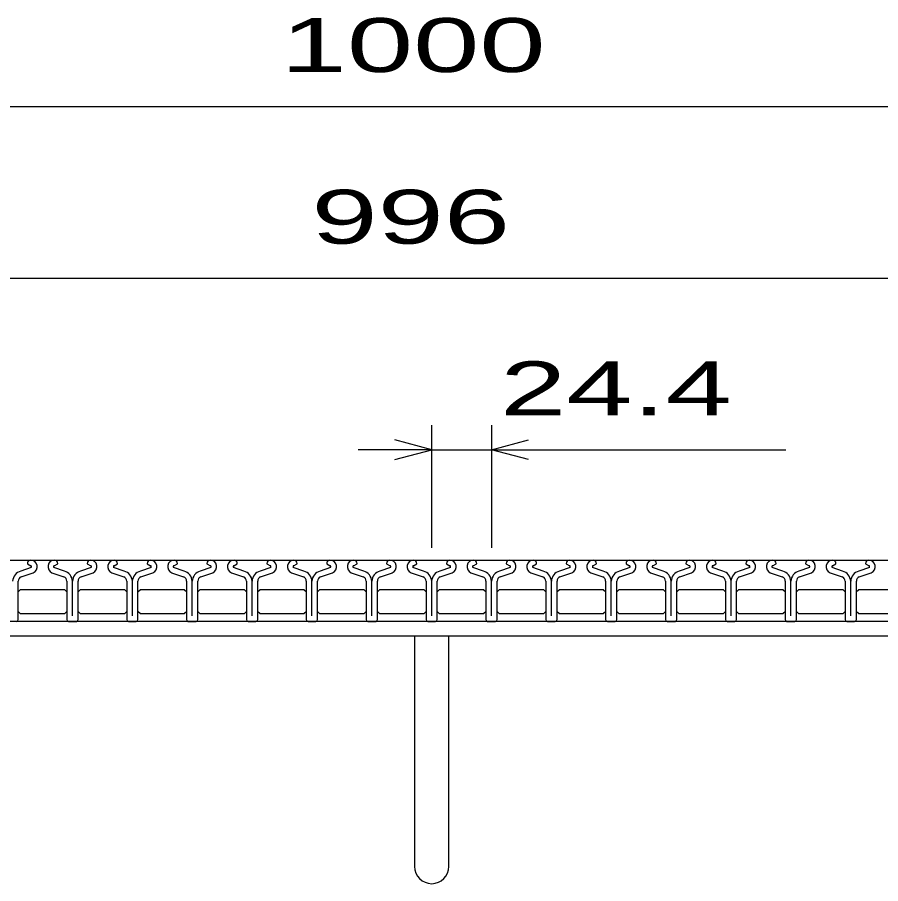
# Model space of a CAD drawing. Units: millimetres, scale not verified. Extents: x -1820 to 1731, y -1282 to 1054.
# Drawn here: x -1089.9 to -738, y -569 to -215.7 of the extents above; entities that cross this region are included whole.
import ezdxf
from ezdxf.enums import TextEntityAlignment as Align

# ---------------------------------------------------------------- set-up
doc = ezdxf.new("R2010")
doc.units = ezdxf.units.MM
doc.header["$LTSCALE"] = 10
for name, color, linetype, lineweight in [('16', 3, 'Continuous', 25), ('19', 6, 'Continuous', 25), ('22', 2, 'Continuous', 25)]:
    doc.layers.add(name, color=color, linetype=linetype, lineweight=lineweight)
doc.styles.add('ベクトル', font='')
doc.styles.get('ベクトル').set_extended_font_data('ベクトル')

msp = doc.modelspace()

# ---------------------------------------------------------------- linework, layer by layer
at = {"layer": '16'}
for p, q in [((-1419, -437), (-423, -437)), ((-1084.2, -440.01), (-1088.52, -441.53)), ((-1085.8, -438.38), (-1085.8, -438.61)), ((-1085.8, -438.61), (-1084.36, -439.31)), ((-1070.7, -441.53), (-1075.02, -440.01)), ((-1074.86, -439.31), (-1073.42, -438.61)), ((-1073.42, -438.61), (-1073.42, -438.38)), ((-1059.8, -440.01), (-1064.12, -441.53)), ((-1061.4, -438.38), (-1061.4, -438.61)), ((-1061.4, -438.61), (-1059.96, -439.31)), ((-1046.3, -441.53), (-1050.62, -440.01)), ((-1050.46, -439.31), (-1049.02, -438.61)), ((-1049.02, -438.61), (-1049.02, -438.38)), ((-1035.4, -440.01), (-1039.72, -441.53)), ((-1037, -438.38), (-1037, -438.61)), ((-1037, -438.61), (-1035.56, -439.31)), ((-1021.9, -441.53), (-1026.22, -440.01)), ((-1026.06, -439.31), (-1024.62, -438.61)), ((-1024.62, -438.61), (-1024.62, -438.38)), ((-1011, -440.01), (-1015.32, -441.53)), ((-1012.6, -438.38), (-1012.6, -438.61)), ((-1012.6, -438.61), (-1011.16, -439.31)), ((-997.5, -441.53), (-1001.82, -440.01)), ((-1001.66, -439.31), (-1000.22, -438.61)), ((-1000.22, -438.61), (-1000.22, -438.38)), ((-986.6, -440.01), (-990.92, -441.53)), ((-988.2, -438.38), (-988.2, -438.61)), ((-988.2, -438.61), (-986.76, -439.31)), ((-973.1, -441.53), (-977.42, -440.01)), ((-977.26, -439.31), (-975.82, -438.61)), ((-975.82, -438.61), (-975.82, -438.38)), ((-962.2, -440.01), (-966.52, -441.53)), ((-963.8, -438.38), (-963.8, -438.61)), ((-963.8, -438.61), (-962.36, -439.31)), ((-948.7, -441.53), (-953.02, -440.01)), ((-952.86, -439.31), (-951.42, -438.61)), ((-951.42, -438.61), (-951.42, -438.38)), ((-937.8, -440.01), (-942.12, -441.53)), ((-939.4, -438.38), (-939.4, -438.61)), ((-939.4, -438.61), (-937.96, -439.31)), ((-924.3, -441.53), (-928.62, -440.01)), ((-928.46, -439.31), (-927.02, -438.61)), ((-927.02, -438.61), (-927.02, -438.38)), ((-913.4, -440.01), (-917.72, -441.53)), ((-915, -438.38), (-915, -438.61)), ((-915, -438.61), (-913.56, -439.31)), ((-899.9, -441.53), (-904.22, -440.01)), ((-904.06, -439.31), (-902.62, -438.61)), ((-902.62, -438.61), (-902.62, -438.38)), ((-889, -440.01), (-893.32, -441.53)), ((-890.6, -438.38), (-890.6, -438.61)), ((-890.6, -438.61), (-889.16, -439.31)), ((-875.5, -441.53), (-879.82, -440.01)), ((-879.66, -439.31), (-878.22, -438.61)), ((-878.22, -438.61), (-878.22, -438.38)), ((-864.6, -440.01), (-868.92, -441.53)), ((-866.2, -438.38), (-866.2, -438.61)), ((-866.2, -438.61), (-864.76, -439.31)), ((-851.1, -441.53), (-855.42, -440.01)), ((-855.26, -439.31), (-853.82, -438.61)), ((-853.82, -438.61), (-853.82, -438.38)), ((-840.2, -440.01), (-844.52, -441.53)), ((-841.8, -438.38), (-841.8, -438.61)), ((-841.8, -438.61), (-840.36, -439.31)), ((-826.7, -441.53), (-831.02, -440.01)), ((-830.86, -439.31), (-829.42, -438.61)), ((-829.42, -438.61), (-829.42, -438.38)), ((-815.8, -440.01), (-820.12, -441.53)), ((-817.4, -438.38), (-817.4, -438.61)), ((-817.4, -438.61), (-815.96, -439.31)), ((-802.3, -441.53), (-806.62, -440.01)), ((-806.46, -439.31), (-805.02, -438.61)), ((-805.02, -438.61), (-805.02, -438.38)), ((-791.4, -440.01), (-795.72, -441.53)), ((-793, -438.38), (-793, -438.61)), ((-793, -438.61), (-791.56, -439.31)), ((-777.9, -441.53), (-782.22, -440.01)), ((-782.06, -439.31), (-780.62, -438.61)), ((-780.62, -438.61), (-780.62, -438.38)), ((-767, -440.01), (-771.32, -441.53)), ((-768.6, -438.38), (-768.6, -438.61)), ((-768.6, -438.61), (-767.16, -439.31)), ((-753.5, -441.53), (-757.82, -440.01)), ((-757.66, -439.31), (-756.22, -438.61)), ((-756.22, -438.61), (-756.22, -438.38)), ((-742.6, -440.01), (-746.92, -441.53)), ((-744.2, -438.38), (-744.2, -438.61)), ((-744.2, -438.61), (-742.76, -439.31)), ((-1088.31, -443.89), (-1083.44, -442.18)), ((-1075.78, -442.18), (-1070.91, -443.89)), ((-1063.91, -443.89), (-1059.04, -442.18)), ((-1051.38, -442.18), (-1046.51, -443.89)), ((-1039.51, -443.89), (-1034.64, -442.18)), ((-1026.98, -442.18), (-1022.11, -443.89)), ((-1015.11, -443.89), (-1010.24, -442.18)), ((-1002.58, -442.18), (-997.71, -443.89)), ((-990.71, -443.89), (-985.84, -442.18)), ((-978.18, -442.18), (-973.31, -443.89)), ((-966.31, -443.89), (-961.44, -442.18)), ((-953.78, -442.18), (-948.91, -443.89)), ((-941.91, -443.89), (-937.04, -442.18)), ((-929.38, -442.18), (-924.51, -443.89)), ((-917.51, -443.89), (-912.64, -442.18)), ((-904.98, -442.18), (-900.11, -443.89)), ((-893.11, -443.89), (-888.24, -442.18)), ((-880.58, -442.18), (-875.71, -443.89)), ((-868.71, -443.89), (-863.84, -442.18)), ((-856.18, -442.18), (-851.31, -443.89)), ((-844.31, -443.89), (-839.44, -442.18)), ((-831.78, -442.18), (-826.91, -443.89)), ((-819.91, -443.89), (-815.04, -442.18)), ((-807.38, -442.18), (-802.51, -443.89)), ((-795.51, -443.89), (-790.64, -442.18)), ((-782.98, -442.18), (-778.11, -443.89)), ((-771.11, -443.89), (-766.24, -442.18)), ((-758.58, -442.18), (-753.71, -443.89)), ((-746.71, -443.89), (-741.84, -442.18)), ((-1089.51, -461.31), (-1089.51, -445.59)), ((-1069.71, -445.59), (-1069.71, -461.31)), ((-1067.4, -459.71), (-1067.4, -445.64)), ((-1065.11, -461.31), (-1065.11, -445.59)), ((-1045.31, -445.59), (-1045.31, -461.31)), ((-1043, -459.71), (-1043, -445.64)), ((-1040.71, -461.31), (-1040.71, -445.59)), ((-1020.91, -445.59), (-1020.91, -461.31)), ((-1018.6, -459.71), (-1018.6, -445.64)), ((-1016.31, -461.31), (-1016.31, -445.59)), ((-996.51, -445.59), (-996.51, -461.31)), ((-994.2, -459.71), (-994.2, -445.64)), ((-991.91, -461.31), (-991.91, -445.59)), ((-972.11, -445.59), (-972.11, -461.31)), ((-969.8, -459.71), (-969.8, -445.64)), ((-967.51, -461.31), (-967.51, -445.59)), ((-947.71, -445.59), (-947.71, -461.31)), ((-945.4, -459.71), (-945.4, -445.64)), ((-943.11, -461.31), (-943.11, -445.59)), ((-923.31, -445.59), (-923.31, -461.31)), ((-921, -459.71), (-921, -445.64)), ((-918.71, -461.31), (-918.71, -445.59)), ((-898.91, -445.59), (-898.91, -461.31)), ((-896.6, -459.71), (-896.6, -445.64)), ((-894.31, -461.31), (-894.31, -445.59)), ((-874.51, -445.59), (-874.51, -461.31)), ((-872.2, -459.71), (-872.2, -445.64)), ((-869.91, -461.31), (-869.91, -445.59)), ((-850.11, -445.59), (-850.11, -461.31)), ((-847.8, -459.71), (-847.8, -445.64)), ((-845.51, -461.31), (-845.51, -445.59)), ((-825.71, -445.59), (-825.71, -461.31)), ((-823.4, -459.71), (-823.4, -445.64)), ((-821.11, -461.31), (-821.11, -445.59)), ((-801.31, -445.59), (-801.31, -461.31)), ((-799, -459.71), (-799, -445.64)), ((-796.71, -461.31), (-796.71, -445.59)), ((-776.91, -445.59), (-776.91, -461.31)), ((-774.6, -459.71), (-774.6, -445.64)), ((-772.31, -461.31), (-772.31, -445.59)), ((-752.51, -445.59), (-752.51, -461.31)), ((-750.2, -459.71), (-750.2, -445.64)), ((-747.91, -461.31), (-747.91, -445.59)), ((-1089.55, -450), (-1088.55, -449)), ((-1088.55, -449), (-1070.65, -449)), ((-1070.65, -449), (-1069.65, -450)), ((-1065.15, -450), (-1064.15, -449)), ((-1064.15, -449), (-1046.25, -449)), ((-1046.25, -449), (-1045.25, -450)), ((-1040.75, -450), (-1039.75, -449)), ((-1039.75, -449), (-1021.85, -449)), ((-1021.85, -449), (-1020.85, -450)), ((-1016.35, -450), (-1015.35, -449)), ((-1015.35, -449), (-997.45, -449)), ((-997.45, -449), (-996.45, -450)), ((-991.95, -450), (-990.95, -449)), ((-990.95, -449), (-973.05, -449)), ((-973.05, -449), (-972.05, -450)), ((-967.55, -450), (-966.55, -449)), ((-966.55, -449), (-948.65, -449)), ((-948.65, -449), (-947.65, -450)), ((-943.15, -450), (-942.15, -449)), ((-942.15, -449), (-924.25, -449)), ((-924.25, -449), (-923.25, -450)), ((-918.75, -450), (-917.75, -449)), ((-917.75, -449), (-899.85, -449)), ((-899.85, -449), (-898.85, -450)), ((-894.35, -450), (-893.35, -449)), ((-893.35, -449), (-875.45, -449)), ((-875.45, -449), (-874.45, -450)), ((-869.95, -450), (-868.95, -449)), ((-868.95, -449), (-851.05, -449)), ((-851.05, -449), (-850.05, -450)), ((-845.55, -450), (-844.55, -449)), ((-844.55, -449), (-826.65, -449)), ((-826.65, -449), (-825.65, -450)), ((-821.15, -450), (-820.15, -449)), ((-820.15, -449), (-802.25, -449)), ((-802.25, -449), (-801.25, -450)), ((-796.75, -450), (-795.75, -449)), ((-795.75, -449), (-777.85, -449)), ((-777.85, -449), (-776.85, -450)), ((-772.35, -450), (-771.35, -449)), ((-771.35, -449), (-753.45, -449)), ((-753.45, -449), (-752.45, -450)), ((-747.95, -450), (-746.95, -449)), ((-746.95, -449), (-729.05, -449)), ((-1088.55, -459), (-1089.55, -458)), ((-1070.65, -459), (-1088.55, -459)), ((-1069.65, -458), (-1070.65, -459)), ((-1064.15, -459), (-1065.15, -458)), ((-1046.25, -459), (-1064.15, -459)), ((-1045.25, -458), (-1046.25, -459)), ((-1039.75, -459), (-1040.75, -458)), ((-1021.85, -459), (-1039.75, -459)), ((-1020.85, -458), (-1021.85, -459)), ((-1015.35, -459), (-1016.35, -458)), ((-997.45, -459), (-1015.35, -459)), ((-996.45, -458), (-997.45, -459)), ((-990.95, -459), (-991.95, -458)), ((-973.05, -459), (-990.95, -459)), ((-972.05, -458), (-973.05, -459)), ((-966.55, -459), (-967.55, -458)), ((-948.65, -459), (-966.55, -459)), ((-947.65, -458), (-948.65, -459)), ((-942.15, -459), (-943.15, -458)), ((-924.25, -459), (-942.15, -459)), ((-923.25, -458), (-924.25, -459)), ((-917.75, -459), (-918.75, -458)), ((-899.85, -459), (-917.75, -459)), ((-898.85, -458), (-899.85, -459)), ((-893.35, -459), (-894.35, -458)), ((-875.45, -459), (-893.35, -459)), ((-874.45, -458), (-875.45, -459)), ((-868.95, -459), (-869.95, -458)), ((-851.05, -459), (-868.95, -459)), ((-850.05, -458), (-851.05, -459)), ((-844.55, -459), (-845.55, -458)), ((-826.65, -459), (-844.55, -459)), ((-825.65, -458), (-826.65, -459)), ((-820.15, -459), (-821.15, -458)), ((-802.25, -459), (-820.15, -459)), ((-801.25, -458), (-802.25, -459)), ((-795.75, -459), (-796.75, -458)), ((-777.85, -459), (-795.75, -459)), ((-776.85, -458), (-777.85, -459)), ((-771.35, -459), (-772.35, -458)), ((-753.45, -459), (-771.35, -459)), ((-752.45, -458), (-753.45, -459)), ((-746.95, -459), (-747.95, -458)), ((-729.05, -459), (-746.95, -459)), ((-1419, -462), (-423, -462)), ((-1069.01, -462.01), (-1065.81, -462.01)), ((-1044.61, -462.01), (-1041.41, -462.01)), ((-1020.21, -462.01), (-1017.01, -462.01)), ((-995.81, -462.01), (-992.61, -462.01)), ((-971.41, -462.01), (-968.21, -462.01)), ((-947.01, -462.01), (-943.81, -462.01)), ((-922.61, -462.01), (-919.41, -462.01)), ((-898.21, -462.01), (-895.01, -462.01)), ((-873.81, -462.01), (-870.61, -462.01)), ((-849.41, -462.01), (-846.21, -462.01)), ((-825.01, -462.01), (-821.81, -462.01)), ((-800.61, -462.01), (-797.41, -462.01)), ((-776.21, -462.01), (-773.01, -462.01)), ((-751.81, -462.01), (-748.61, -462.01))]:
    msp.add_line(p, q, dxfattribs=at)
for centre, radius, start, end in [((-1084.35, -438.45), 1.45, 94.45, 177.5), ((-1084.51, -439.7), 2.7, 293.32, 89.02), ((-1074.71, -439.7), 2.7, 90.98, 246.68), ((-1074.87, -438.45), 1.45, 2.5, 85.55), ((-1059.95, -438.45), 1.45, 94.45, 177.5), ((-1060.11, -439.7), 2.7, 293.32, 89.02), ((-1050.31, -439.7), 2.7, 90.98, 246.68), ((-1050.47, -438.45), 1.45, 2.5, 85.55), ((-1035.55, -438.45), 1.45, 94.45, 177.5), ((-1035.71, -439.7), 2.7, 293.32, 89.02), ((-1025.91, -439.7), 2.7, 90.98, 246.68), ((-1026.07, -438.45), 1.45, 2.5, 85.55), ((-1011.15, -438.45), 1.45, 94.45, 177.5), ((-1011.31, -439.7), 2.7, 293.32, 89.02), ((-1001.51, -439.7), 2.7, 90.98, 246.68), ((-1001.67, -438.45), 1.45, 2.5, 85.55), ((-986.75, -438.45), 1.45, 94.45, 177.5), ((-986.91, -439.7), 2.7, 293.32, 89.02), ((-977.11, -439.7), 2.7, 90.98, 246.68), ((-977.27, -438.45), 1.45, 2.5, 85.55), ((-962.35, -438.45), 1.45, 94.45, 177.5), ((-962.51, -439.7), 2.7, 293.32, 89.02), ((-952.71, -439.7), 2.7, 90.98, 246.68), ((-952.87, -438.45), 1.45, 2.5, 85.55), ((-937.95, -438.45), 1.45, 94.45, 177.5), ((-938.11, -439.7), 2.7, 293.32, 89.02), ((-928.31, -439.7), 2.7, 90.98, 246.68), ((-928.47, -438.45), 1.45, 2.5, 85.55), ((-913.55, -438.45), 1.45, 94.45, 177.5), ((-913.71, -439.7), 2.7, 293.32, 89.02), ((-903.91, -439.7), 2.7, 90.98, 246.68), ((-904.07, -438.45), 1.45, 2.5, 85.55), ((-889.15, -438.45), 1.45, 94.45, 177.5), ((-889.31, -439.7), 2.7, 293.32, 89.02), ((-879.51, -439.7), 2.7, 90.98, 246.68), ((-879.67, -438.45), 1.45, 2.5, 85.55), ((-864.75, -438.45), 1.45, 94.45, 177.5), ((-864.91, -439.7), 2.7, 293.32, 89.02), ((-855.11, -439.7), 2.7, 90.98, 246.68), ((-855.27, -438.45), 1.45, 2.5, 85.55), ((-840.35, -438.45), 1.45, 94.45, 177.5), ((-840.51, -439.7), 2.7, 293.32, 89.02), ((-830.71, -439.7), 2.7, 90.98, 246.68), ((-830.87, -438.45), 1.45, 2.5, 85.55), ((-815.95, -438.45), 1.45, 94.45, 177.5), ((-816.11, -439.7), 2.7, 293.32, 89.02), ((-806.31, -439.7), 2.7, 90.98, 246.68), ((-806.47, -438.45), 1.45, 2.5, 85.55), ((-791.55, -438.45), 1.45, 94.45, 177.5), ((-791.71, -439.7), 2.7, 293.32, 89.02), ((-781.91, -439.7), 2.7, 90.98, 246.68), ((-782.07, -438.45), 1.45, 2.5, 85.55), ((-767.15, -438.45), 1.45, 94.45, 177.5), ((-767.31, -439.7), 2.7, 293.32, 89.02), ((-757.51, -439.7), 2.7, 90.98, 246.68), ((-757.67, -438.45), 1.45, 2.5, 85.55), ((-742.75, -438.45), 1.45, 94.45, 177.5), ((-742.91, -439.7), 2.7, 293.32, 89.02), ((-1087.23, -445.94), 4.6, 106.3, 176.22), ((-1084.53, -439.72), 0.44, 317.67, 68.09), ((-1074.69, -439.72), 0.44, 111.91, 222.33), ((-1071.99, -445.94), 4.6, 3.78, 73.7), ((-1062.83, -445.94), 4.6, 106.3, 176.22), ((-1060.13, -439.72), 0.44, 317.67, 68.09), ((-1050.29, -439.72), 0.44, 111.91, 222.33), ((-1047.59, -445.94), 4.6, 3.78, 73.7), ((-1038.43, -445.94), 4.6, 106.3, 176.22), ((-1035.73, -439.72), 0.44, 317.67, 68.09), ((-1025.89, -439.72), 0.44, 111.91, 222.33), ((-1023.19, -445.94), 4.6, 3.78, 73.7), ((-1014.03, -445.94), 4.6, 106.3, 176.22), ((-1011.33, -439.72), 0.44, 317.67, 68.09), ((-1001.49, -439.72), 0.44, 111.91, 222.33), ((-998.79, -445.94), 4.6, 3.78, 73.7), ((-989.63, -445.94), 4.6, 106.3, 176.22), ((-986.93, -439.72), 0.44, 317.67, 68.09), ((-977.09, -439.72), 0.44, 111.91, 222.33), ((-974.39, -445.94), 4.6, 3.78, 73.7), ((-965.23, -445.94), 4.6, 106.3, 176.22), ((-962.53, -439.72), 0.44, 317.67, 68.09), ((-952.69, -439.72), 0.44, 111.91, 222.33), ((-949.99, -445.94), 4.6, 3.78, 73.7), ((-940.83, -445.94), 4.6, 106.3, 176.22), ((-938.13, -439.72), 0.44, 317.67, 68.09), ((-928.29, -439.72), 0.44, 111.91, 222.33), ((-925.59, -445.94), 4.6, 3.78, 73.7), ((-916.43, -445.94), 4.6, 106.3, 176.22), ((-913.73, -439.72), 0.44, 317.67, 68.09), ((-903.89, -439.72), 0.44, 111.91, 222.33), ((-901.19, -445.94), 4.6, 3.78, 73.7), ((-892.03, -445.94), 4.6, 106.3, 176.22), ((-889.33, -439.72), 0.44, 317.67, 68.09), ((-879.49, -439.72), 0.44, 111.91, 222.33), ((-876.79, -445.94), 4.6, 3.78, 73.7), ((-867.63, -445.94), 4.6, 106.3, 176.22), ((-864.93, -439.72), 0.44, 317.67, 68.09), ((-855.09, -439.72), 0.44, 111.91, 222.33), ((-852.39, -445.94), 4.6, 3.78, 73.7), ((-843.23, -445.94), 4.6, 106.3, 176.22), ((-840.53, -439.72), 0.44, 317.67, 68.09), ((-830.69, -439.72), 0.44, 111.91, 222.33), ((-827.99, -445.94), 4.6, 3.78, 73.7), ((-818.83, -445.94), 4.6, 106.3, 176.22), ((-816.13, -439.72), 0.44, 317.67, 68.09), ((-806.29, -439.72), 0.44, 111.91, 222.33), ((-803.59, -445.94), 4.6, 3.78, 73.7), ((-794.43, -445.94), 4.6, 106.3, 176.22), ((-791.73, -439.72), 0.44, 317.67, 68.09), ((-781.89, -439.72), 0.44, 111.91, 222.33), ((-779.19, -445.94), 4.6, 3.78, 73.7), ((-770.03, -445.94), 4.6, 106.3, 176.22), ((-767.33, -439.72), 0.44, 317.67, 68.09), ((-757.49, -439.72), 0.44, 111.91, 222.33), ((-754.79, -445.94), 4.6, 3.78, 73.7), ((-745.63, -445.94), 4.6, 106.3, 176.22), ((-742.93, -439.72), 0.44, 317.67, 68.09), ((-1087.71, -445.59), 1.8, 109.42, 180), ((-1071.51, -445.59), 1.8, 0, 70.58), ((-1063.31, -445.59), 1.8, 109.42, 180), ((-1047.11, -445.59), 1.8, 0, 70.58), ((-1038.91, -445.59), 1.8, 109.42, 180), ((-1022.71, -445.59), 1.8, 0, 70.58), ((-1014.51, -445.59), 1.8, 109.42, 180), ((-998.31, -445.59), 1.8, 0, 70.58), ((-990.11, -445.59), 1.8, 109.42, 180), ((-973.91, -445.59), 1.8, 0, 70.58), ((-965.71, -445.59), 1.8, 109.42, 180), ((-949.51, -445.59), 1.8, 0, 70.58), ((-941.31, -445.59), 1.8, 109.42, 180), ((-925.11, -445.59), 1.8, 0, 70.58), ((-916.91, -445.59), 1.8, 109.42, 180), ((-900.71, -445.59), 1.8, 0, 70.58), ((-892.51, -445.59), 1.8, 109.42, 180), ((-876.31, -445.59), 1.8, 0, 70.58), ((-868.11, -445.59), 1.8, 109.42, 180), ((-851.91, -445.59), 1.8, 0, 70.58), ((-843.71, -445.59), 1.8, 109.42, 180), ((-827.51, -445.59), 1.8, 0, 70.58), ((-819.31, -445.59), 1.8, 109.42, 180), ((-803.11, -445.59), 1.8, 0, 70.58), ((-794.91, -445.59), 1.8, 109.42, 180), ((-778.71, -445.59), 1.8, 0, 70.58), ((-770.51, -445.59), 1.8, 109.42, 180), ((-754.31, -445.59), 1.8, 0, 70.58), ((-746.11, -445.59), 1.8, 109.42, 180), ((-1090.21, -461.31), 0.7, 270, 0), ((-1069.01, -461.31), 0.7, 180, 270), ((-1065.81, -461.31), 0.7, 270, 0), ((-1044.61, -461.31), 0.7, 180, 270), ((-1041.41, -461.31), 0.7, 270, 0), ((-1020.21, -461.31), 0.7, 180, 270), ((-1017.01, -461.31), 0.7, 270, 0), ((-995.81, -461.31), 0.7, 180, 270), ((-992.61, -461.31), 0.7, 270, 0), ((-971.41, -461.31), 0.7, 180, 270), ((-968.21, -461.31), 0.7, 270, 0), ((-947.01, -461.31), 0.7, 180, 270), ((-943.81, -461.31), 0.7, 270, 0), ((-922.61, -461.31), 0.7, 180, 270), ((-919.41, -461.31), 0.7, 270, 0), ((-898.21, -461.31), 0.7, 180, 270), ((-895.01, -461.31), 0.7, 270, 0), ((-873.81, -461.31), 0.7, 180, 270), ((-870.61, -461.31), 0.7, 270, 0), ((-849.41, -461.31), 0.7, 180, 270), ((-846.21, -461.31), 0.7, 270, 0), ((-825.01, -461.31), 0.7, 180, 270), ((-821.81, -461.31), 0.7, 270, 0), ((-800.61, -461.31), 0.7, 180, 270), ((-797.41, -461.31), 0.7, 270, 0), ((-776.21, -461.31), 0.7, 180, 270), ((-773.01, -461.31), 0.7, 270, 0), ((-751.81, -461.31), 0.7, 180, 270), ((-748.61, -461.31), 0.7, 270, 0)]:
    msp.add_arc(centre, radius, start, end, dxfattribs=at)
at = {"layer": '19'}
for p, q in [((-1421, -462), (-421, -462)), ((-421, -468), (-1421, -468)), ((-928, -468), (-928, -562)), ((-914, -562), (-914, -468))]:
    msp.add_line(p, q, dxfattribs=at)
msp.add_arc((-921, -562), 7, 180, 0, dxfattribs=at)
at = {"layer": '22', "color": 4}
for p, q in [((-1421, -252), (-421, -252)), ((-1419, -322), (-423, -322)), ((-921, -432), (-921, -382)), ((-896.6, -382), (-896.6, -432)), ((-921, -392), (-936, -388)), ((-896.6, -392), (-881.6, -388)), ((-921, -392), (-951, -392)), ((-936, -396), (-921, -392)), ((-921, -392), (-896.6, -392)), ((-881.6, -396), (-896.6, -392)), ((-896.6, -392), (-776.6, -392))]:
    msp.add_line(p, q, dxfattribs=at)

# ---------------------------------------------------------------- texts
at = {"layer": '22', "style": 'ベクトル', "width": 1.65}
for s, p in [(' 1000 ', (-996, -227)), (' 996 ', (-983.5, -297)), (' 24.4 ', (-906.6, -367))]:
    msp.add_text(s, height=21.99, dxfattribs=at).set_placement(p, align=Align.MIDDLE_LEFT)

doc.saveas('drawing.dxf')
